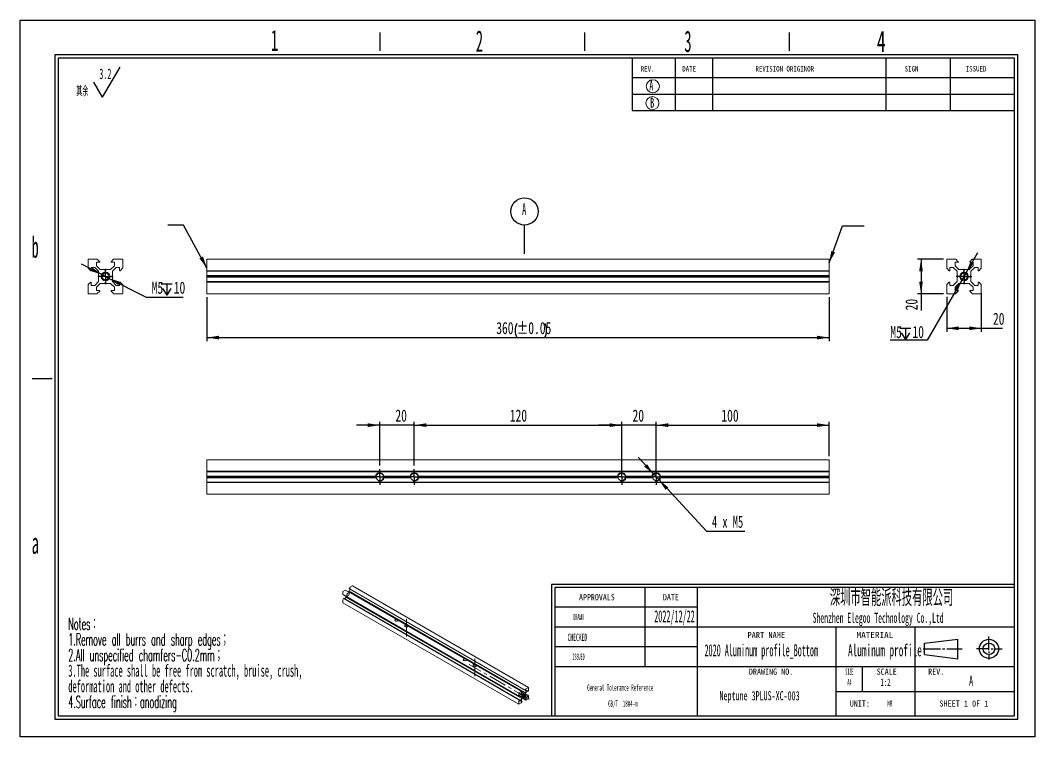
# Model space of a CAD drawing. Header units: millimetres. Extents: x 2 to 295, y 1 to 209.
import ezdxf

# ---------------------------------------------------------------- set-up
doc = ezdxf.new("R2010")
doc.units = ezdxf.units.MM
doc.linetypes.add('CENTERX2', pattern=[20.32, 12.7, -2.54, 2.54, -2.54])
doc.layers.add('SLD-0', color=179, linetype='Continuous')
doc.styles.add('SLDTEXTSTYLE0', font='TXT', dxfattribs={"width": 0.469, "bigfont": 'bigfont'})
doc.styles.add('SLDTEXTSTYLE1', font='TXT', dxfattribs={"width": 0.469})
doc.styles.add('SLDTEXTSTYLE10', font='TXT', dxfattribs={"width": 0.7865})
doc.styles.add('SLDTEXTSTYLE11', font='TXT', dxfattribs={"width": 0.862222})
doc.styles.add('SLDTEXTSTYLE12', font='TXT', dxfattribs={"width": 1.089})
doc.styles.add('SLDTEXTSTYLE13', font='TXT', dxfattribs={"width": 0.56, "bigfont": 'bigfont'})
doc.styles.add('SLDTEXTSTYLE14', font='TXT', dxfattribs={"width": 0.805625})
doc.styles.add('SLDTEXTSTYLE15', font='TXT', dxfattribs={"width": 0.7})
doc.styles.add('SLDTEXTSTYLE17', font='TXT', dxfattribs={"width": 0.633333})
doc.styles.add('SLDTEXTSTYLE2', font='TXT', dxfattribs={"width": 0.56})
doc.styles.add('SLDTEXTSTYLE3', font='TXT', dxfattribs={"width": 0.484, "bigfont": 'bigfont'})
doc.styles.add('SLDTEXTSTYLE4', font='TXT', dxfattribs={"width": 0.484})
doc.styles.add('SLDTEXTSTYLE5', font='TXT', dxfattribs={"width": 0.40535})
doc.styles.add('SLDTEXTSTYLE6', font='TXT', dxfattribs={"width": 0.6})
doc.styles.add('SLDTEXTSTYLE7', font='TXT', dxfattribs={"width": 0.5025})
doc.styles.add('SLDTEXTSTYLE8', font='TXT', dxfattribs={"width": 0.9075})
doc.styles.add('SLDTEXTSTYLE9', font='TXT', dxfattribs={"width": 0.870455})
doc.dimstyles.new('SLDDIMSTYLE0', dxfattribs={"dimtxt": 3.5, "dimasz": 3.5, "dimexe": 0, "dimexo": 0.0625, "dimgap": 0.875, "dimtad": 2, "dimlfac": 2, "dimrnd": 1e-09, "dimzin": 12, "dimdsep": 46, "dimtxsty": 'SLDTEXTSTYLE1', "dimsah": 1, "dimcen": 0.09, "dimadec": 0, "dimazin": 3, "dimtol": 1, "dimtp": 0.05, "dimtm": 0.05, "dimtfac": 1, "dimtofl": 0, "dimtmove": 0, "dimatfit": 3, "dimfxl": 0, "dimfrac": 2, "dimtolj": 1, "dimarcsym": 0})
doc.dimstyles.new('SLDDIMSTYLE2', dxfattribs={"dimtxt": 0.18, "dimasz": 3.5, "dimexe": 0, "dimexo": 0.0625, "dimgap": 0, "dimtad": 0, "dimtih": 1, "dimtoh": 1, "dimdec": 0, "dimrnd": 1e-09, "dimzin": 0, "dimdsep": 46, "dimtxsty": 'Standard', "dimsah": 1, "dimcen": 0.09, "dimadec": 0, "dimazin": 0, "dimtfac": 3.5, "dimtdec": 0, "dimtofl": 0, "dimtmove": 0, "dimatfit": 3, "dimfxl": 0, "dimfrac": 2, "dimtolj": 1, "dimtzin": 0, "dimarcsym": 0})
doc.dimstyles.new('SLDDIMSTYLE3', dxfattribs={"dimtxt": 3.5, "dimasz": 3.5, "dimexe": 0, "dimexo": 0.0625, "dimgap": 0.875, "dimtad": 2, "dimlfac": 2, "dimrnd": 1e-09, "dimzin": 12, "dimdsep": 46, "dimtxsty": 'SLDTEXTSTYLE1', "dimsah": 1, "dimcen": 0.09, "dimadec": 0, "dimazin": 3, "dimtfac": 1, "dimtofl": 0, "dimtmove": 0, "dimatfit": 3, "dimfxl": 0, "dimfrac": 2, "dimtolj": 1, "dimtzin": 12, "dimarcsym": 0})
doc.dimstyles.new('SLDDIMSTYLE4', dxfattribs={"dimtxt": 3.5, "dimasz": 3.5, "dimexe": 0, "dimexo": 0.0625, "dimgap": 0.875, "dimtad": 2, "dimlfac": 2, "dimrnd": 1e-09, "dimzin": 12, "dimdsep": 46, "dimtxsty": 'SLDTEXTSTYLE1', "dimsah": 1, "dimcen": 0.09, "dimadec": 0, "dimazin": 3, "dimtfac": 1, "dimtmove": 0, "dimatfit": 0, "dimfxl": 0, "dimfrac": 2, "dimtolj": 1, "dimtzin": 12, "dimarcsym": 0})
doc.dimstyles.new('SLDDIMSTYLE5', dxfattribs={"dimtxt": 3.5, "dimasz": 3.5, "dimexe": 0, "dimexo": 0.0625, "dimgap": 0.875, "dimtad": 0, "dimtih": 1, "dimtoh": 1, "dimlfac": 2, "dimrnd": 1e-09, "dimzin": 12, "dimdsep": 46, "dimtxsty": 'SLDTEXTSTYLE1', "dimsah": 1, "dimcen": 0, "dimadec": 0, "dimazin": 3, "dimtfac": 1, "dimtmove": 0, "dimatfit": 3, "dimfxl": 0, "dimfrac": 2, "dimtolj": 1, "dimtzin": 12, "dimarcsym": 0})
doc.dimstyles.new('SLDDIMSTYLE6', dxfattribs={"dimtxt": 3.5, "dimasz": 3.5, "dimexe": 0, "dimexo": 0.0625, "dimgap": 0.875, "dimtad": 0, "dimtih": 1, "dimtoh": 1, "dimlfac": 2, "dimrnd": 1e-09, "dimzin": 12, "dimdsep": 46, "dimtxsty": 'SLDTEXTSTYLE1', "dimsah": 1, "dimcen": 0, "dimadec": 0, "dimazin": 3, "dimtfac": 1, "dimtmove": 0, "dimatfit": 3, "dimfxl": 0, "dimfrac": 2, "dimtolj": 1, "dimtzin": 12, "dimarcsym": 0})

# ---------------------------------------------------------------- blocks, each defined once
blk = doc.blocks.new('SW_NOTE_0')
at = {"layer": 'SLD-0', "color": 0}
for q in [(12.74, 9.16), (5.08, 4.83)]:
    blk.add_line((7.63, 0.49), q, dxfattribs=at)
at = {"layer": 'SLD-0', "color": 0, "attachment_point": 1}
for s, insert, char_height, style in [('3.2', (6.66, 8.73), 3.032, 'SLDTEXTSTYLE1'), ('\\M+191B4\\M+1975D', (0, 3.41), 2.6458, 'SLDTEXTSTYLE0')]:
    blk.add_mtext(s, dxfattribs=dict(at, insert=insert, char_height=char_height, style=style))
blk = doc.blocks.new('SW_NOTE_1')
at = {"layer": 'SLD-0', "color": 0, "char_height": 3.5, "attachment_point": 1}
for s, insert, style in [('Notes\\M+18146', (0, 4.51), 'SLDTEXTSTYLE3'), ('1.Remove all burrs and sharp edges\\M+18147', (0, -0.01), 'SLDTEXTSTYLE3'), ('2.All unspecified chamfers-C0.2mm\\M+18147', (0, -4.53), 'SLDTEXTSTYLE3'), ('3.The surface shall be free from scratch, bruise, crush,', (0, -9.05), 'SLDTEXTSTYLE4'), ('deformation and other defects.', (0, -13.57), 'SLDTEXTSTYLE4'), ('4.Surface finish\\M+18146anodizing', (0, -18.09), 'SLDTEXTSTYLE3')]:
    blk.add_mtext(s, dxfattribs=dict(at, insert=insert, style=style))
blk = doc.blocks.new('SW_NOTE_2')
at = {"layer": 'SLD-0', "color": 0, "char_height": 1.7927, "attachment_point": 2, "style": 'SLDTEXTSTYLE4'}
for s, insert in [('General Tolerance Reference', (12.75, 2.31)), ('GB/T  1804-m', (13.51, -2.32))]:
    blk.add_mtext(s, dxfattribs=dict(at, insert=insert))
blk = doc.blocks.new('_D')
at = {"layer": 'SLD-0'}
for p, q in [((55.6, 128.52), (55.6, 115.83)), ((235.6, 128.52), (235.6, 115.83)), ((55.6, 116.83), (235.6, 116.83))]:
    blk.add_line(p, q, dxfattribs=at)
for centre, start, end in [((149.31, 118.87), 153.4349, 206.5651), ((149.33, 118.87), 333.4349, 26.5651)]:
    blk.add_arc(centre, 4.55, start, end, dxfattribs=at)
for points in [[(55.6, 116.83), (59.1, 116.29), (59.1, 117.37)], [(235.6, 116.83), (232.1, 117.37), (232.1, 116.29)]]:
    blk.add_solid(points, dxfattribs=at)
at = {"layer": 'SLD-0', "char_height": 3.5, "attachment_point": 1, "style": 'SLDTEXTSTYLE15'}
for s, insert in [('360', (139.31, 121.34)), ('±0.05', (145.24, 121.34))]:
    blk.add_mtext(s, dxfattribs=dict(at, insert=insert))
blk = doc.blocks.new('SW_DATUMTAG_0')
at = {"layer": 'SLD-0', "color": 0}
blk.add_line((0.68, -10.26), (0.68, -1.9), dxfattribs=at)
blk.add_circle((0.68, 2.04), 3.94, dxfattribs=at)
at = {"layer": 'SLD-0', "color": 0, "insert": (0, 4.51), "char_height": 3.5, "attachment_point": 1, "style": 'SLDTEXTSTYLE1'}
blk.add_mtext('A', dxfattribs=at)
blk = doc.blocks.new('SW_RADIAL_DIMENSION_0')
at = {"layer": 'SLD-0', "color": 0}
for p, q in [((-16.82, 16.5), (-21.39, 21.44)), ((-16.82, 16.5), (-15.4, 14.95)), ((-15.4, 14.95), (-1.59, 0)), ((-1.59, 0), (9.53, 0))]:
    blk.add_line(p, q, dxfattribs=at)
blk.add_arc((-16.11, 15.73), 1.05, 269.1234, 330.1713, dxfattribs=at)
for points in [[(-16.82, 16.5), (-18.8, 19.43), (-19.59, 18.7)], [(-15.4, 14.95), (-13.42, 12.02), (-12.63, 12.75)]]:
    blk.add_solid(points, dxfattribs=at)
at = {"layer": 'SLD-0', "color": 0, "insert": (0, 4.51), "char_height": 3.5, "attachment_point": 1, "style": 'SLDTEXTSTYLE17'}
blk.add_mtext('4 x M5', dxfattribs=at)
blk = doc.blocks.new('_D_1')
at = {"layer": 'SLD-0'}
for p, q in [((185.6, 77.48), (185.6, 92.48)), ((185.6, 91.48), (235.6, 91.48)), ((235.6, 82.48), (235.6, 92.48))]:
    blk.add_line(p, q, dxfattribs=at)
for points in [[(185.6, 91.48), (189.1, 90.94), (189.1, 92.02)], [(235.6, 91.48), (232.1, 92.02), (232.1, 90.94)]]:
    blk.add_solid(points, dxfattribs=at)
at = {"layer": 'SLD-0', "insert": (204.44, 95.99), "char_height": 3.5, "attachment_point": 1, "style": 'SLDTEXTSTYLE15'}
blk.add_mtext('100', dxfattribs=at)
blk = doc.blocks.new('_D_2')
at = {"layer": 'SLD-0'}
for p, q in [((175.6, 91.48), (168.87, 91.48)), ((175.6, 77.48), (175.6, 92.48)), ((185.6, 91.48), (175.6, 91.48)), ((185.6, 77.48), (185.6, 92.48)), ((185.6, 91.48), (192.34, 91.48))]:
    blk.add_line(p, q, dxfattribs=at)
for points in [[(175.6, 91.48), (172.1, 92.02), (172.1, 90.94)], [(185.6, 91.48), (189.1, 90.94), (189.1, 92.02)]]:
    blk.add_solid(points, dxfattribs=at)
at = {"layer": 'SLD-0', "insert": (178.74, 95.99), "char_height": 3.5, "attachment_point": 1, "style": 'SLDTEXTSTYLE15'}
blk.add_mtext('20', dxfattribs=at)
blk = doc.blocks.new('_D_3')
at = {"layer": 'SLD-0'}
for p, q in [((115.6, 79.78), (115.6, 92.48)), ((115.6, 91.48), (175.6, 91.48)), ((175.6, 79.78), (175.6, 92.48))]:
    blk.add_line(p, q, dxfattribs=at)
for points in [[(115.6, 91.48), (119.1, 90.94), (119.1, 92.02)], [(175.6, 91.48), (172.1, 92.02), (172.1, 90.94)]]:
    blk.add_solid(points, dxfattribs=at)
at = {"layer": 'SLD-0', "insert": (143.23, 95.99), "char_height": 3.5, "attachment_point": 1, "style": 'SLDTEXTSTYLE15'}
blk.add_mtext('120', dxfattribs=at)
blk = doc.blocks.new('_D_4')
at = {"layer": 'SLD-0'}
for p, q in [((105.6, 91.48), (98.87, 91.48)), ((105.6, 79.78), (105.6, 92.48)), ((115.6, 91.48), (105.6, 91.48)), ((115.6, 79.78), (115.6, 92.48)), ((115.6, 91.48), (122.34, 91.48))]:
    blk.add_line(p, q, dxfattribs=at)
for points in [[(105.6, 91.48), (102.1, 92.02), (102.1, 90.94)], [(115.6, 91.48), (119.1, 90.94), (119.1, 92.02)]]:
    blk.add_solid(points, dxfattribs=at)
at = {"layer": 'SLD-0', "insert": (110.12, 95.99), "char_height": 3.5, "attachment_point": 1, "style": 'SLDTEXTSTYLE15'}
blk.add_mtext('20', dxfattribs=at)
blk = doc.blocks.new('SW_CENTERMARKSYMBOL_0')
at = {"layer": 'SLD-0', "color": 0}
for p, q in [((-1.25, 0), (-2.3, 0)), ((0, 0), (-1.25, 0)), ((0, 1.25), (0, 2.3)), ((0, 0), (0, 1.25)), ((0, 0), (0, -1.25)), ((0, 0), (1.25, 0)), ((1.25, 0), (2.3, 0)), ((0, -1.25), (0, -2.3))]:
    blk.add_line(p, q, dxfattribs=at)
blk = doc.blocks.new('SW_CENTERMARKSYMBOL_1')
at = {"layer": 'SLD-0', "color": 0}
for p, q in [((-1.25, 0), (-2.3, 0)), ((0, 0), (-1.25, 0)), ((0, 1.25), (0, 2.3)), ((0, 0), (0, 1.25)), ((0, 0), (0, -1.25)), ((0, 0), (1.25, 0)), ((1.25, 0), (2.3, 0)), ((0, -1.25), (0, -2.3))]:
    blk.add_line(p, q, dxfattribs=at)
blk = doc.blocks.new('SW_CENTERMARKSYMBOL_2')
at = {"layer": 'SLD-0', "color": 0}
for p, q in [((-1.25, 0), (-2.3, 0)), ((0, 0), (-1.25, 0)), ((0, 1.25), (0, 2.3)), ((0, 0), (0, 1.25)), ((0, 0), (0, -1.25)), ((0, 0), (1.25, 0)), ((1.25, 0), (2.3, 0)), ((0, -1.25), (0, -2.3))]:
    blk.add_line(p, q, dxfattribs=at)
blk = doc.blocks.new('SW_CENTERMARKSYMBOL_3')
at = {"layer": 'SLD-0', "color": 0}
for p, q in [((-1.25, 0), (-2.3, 0)), ((0, 0), (-1.25, 0)), ((0, 1.25), (0, 2.3)), ((0, 0), (0, 1.25)), ((0, 0), (0, -1.25)), ((0, 0), (1.25, 0)), ((1.25, 0), (2.3, 0)), ((0, -1.25), (0, -2.3))]:
    blk.add_line(p, q, dxfattribs=at)
blk = doc.blocks.new('_D_5')
at = {"layer": 'SLD-0'}
for p, q in [((268.75, 139.52), (261.21, 139.52)), ((262.21, 139.52), (262.21, 129.52)), ((268.75, 129.52), (261.21, 129.52)), ((262.21, 129.52), (262.21, 124.71))]:
    blk.add_line(p, q, dxfattribs=at)
for points in [[(262.21, 139.52), (261.67, 136.02), (262.75, 136.02)], [(262.21, 129.52), (262.75, 133.02), (261.67, 133.02)]]:
    blk.add_solid(points, dxfattribs=at)
at = {"layer": 'SLD-0', "insert": (257.7, 124.71), "char_height": 3.5, "attachment_point": 1, "rotation": 90, "style": 'SLDTEXTSTYLE15'}
blk.add_mtext('20', dxfattribs=at)
blk = doc.blocks.new('_D_6')
at = {"layer": 'SLD-0'}
for p, q in [((279.65, 129.66), (279.65, 118.52)), ((269.65, 128.62), (269.65, 118.52)), ((269.65, 119.52), (279.65, 119.52)), ((279.65, 119.52), (285.75, 119.52))]:
    blk.add_line(p, q, dxfattribs=at)
for points in [[(269.65, 119.52), (273.15, 118.98), (273.15, 120.06)], [(279.65, 119.52), (276.15, 120.06), (276.15, 118.98)]]:
    blk.add_solid(points, dxfattribs=at)
at = {"layer": 'SLD-0', "insert": (283.03, 124.03), "char_height": 3.5, "attachment_point": 1, "style": 'SLDTEXTSTYLE15'}
blk.add_mtext('20', dxfattribs=at)
blk = doc.blocks.new('SW_SYMBOL_HOLE_DEPTH')
at = {"layer": 'SLD-0', "color": 0}
for p, q in [((0, 875), (800, 875)), ((400, 875), (400, 75)), ((100, 555), (400, 75)), ((700, 555), (400, 75))]:
    blk.add_line(p, q, dxfattribs=at)
blk = doc.blocks.new('_D_7')
at = {"layer": 'SLD-0'}
for p, q in [((275.28, 135.61), (278.64, 141.43)), ((275.28, 135.61), (274.03, 133.44)), ((274.03, 133.44), (264.03, 116.12)), ((264.03, 116.12), (253.33, 116.12))]:
    blk.add_line(p, q, dxfattribs=at)
for points in [[(275.28, 135.61), (277.49, 138.37), (276.56, 138.91)], [(274.03, 133.44), (271.81, 130.68), (272.74, 130.14)]]:
    blk.add_solid(points, dxfattribs=at)
at = {"layer": 'SLD-0', "xscale": 0.004072727272727273, "yscale": 0.004072727272727273, "zscale": 0.004072727272727273}
blk.add_blockref('SW_SYMBOL_HOLE_DEPTH', (256.05, 115.98), dxfattribs=at)
at = {"layer": 'SLD-0', "char_height": 3.5, "attachment_point": 1, "style": 'SLDTEXTSTYLE15'}
for s, insert in [('M5', (253.33, 120.2)), ('10', (259.72, 120.2))]:
    blk.add_mtext(s, dxfattribs=dict(at, insert=insert))
blk = doc.blocks.new('SW_CENTERMARKSYMBOL_4')
at = {"layer": 'SLD-0', "color": 0}
for p, q in [((-1.25, 0), (-2.25, 0)), ((0, 0), (-1.25, 0)), ((0, 1.25), (0, 2.25)), ((0, 0), (0, 1.25)), ((0, 0), (0, -1.25)), ((0, 0), (1.25, 0)), ((1.25, 0), (2.25, 0)), ((0, -1.25), (0, -2.25))]:
    blk.add_line(p, q, dxfattribs=at)
blk = doc.blocks.new('_D_8')
at = {"layer": 'SLD-0'}
for p, q in [((25.35, 134.98), (19.35, 138.04)), ((25.35, 134.98), (27.13, 134.07)), ((27.13, 134.07), (38.01, 128.51)), ((38.01, 128.51), (48.71, 128.51))]:
    blk.add_line(p, q, dxfattribs=at)
for points in [[(25.35, 134.98), (22.47, 137.05), (21.98, 136.09)], [(27.13, 134.07), (30, 132), (30.49, 132.96)]]:
    blk.add_solid(points, dxfattribs=at)
at = {"layer": 'SLD-0', "xscale": 0.004072727272727273, "yscale": 0.004072727272727273, "zscale": 0.004072727272727273}
blk.add_blockref('SW_SYMBOL_HOLE_DEPTH', (42.32, 128.8), dxfattribs=at)
at = {"layer": 'SLD-0', "char_height": 3.5, "attachment_point": 1, "style": 'SLDTEXTSTYLE15'}
for s, insert in [('M5', (39.6, 133.02)), ('10', (45.99, 133.02))]:
    blk.add_mtext(s, dxfattribs=dict(at, insert=insert))
blk = doc.blocks.new('SW_CENTERMARKSYMBOL_5')
at = {"layer": 'SLD-0', "color": 0}
for p, q in [((-1.25, 0), (-2.25, 0)), ((0, 0), (-1.25, 0)), ((0, 1.25), (0, 2.25)), ((0, 0), (0, 1.25)), ((0, 0), (0, -1.25)), ((0, 0), (1.25, 0)), ((1.25, 0), (2.25, 0)), ((0, -1.25), (0, -2.25))]:
    blk.add_line(p, q, dxfattribs=at)

msp = doc.modelspace()

# ---------------------------------------------------------------- linework, layer by layer
at = {"color": 7, "linetype": 'Continuous', "lineweight": 15}
for p, q in [((21.2356, 139.4228), (21.2356, 136.9642)), ((23.7942, 139.5228), (21.3356, 139.5228)), ((23.6306, 138.6228), (24.4942, 138.6228)), ((23.6306, 137.6228), (23.6306, 138.6228)), ((24.5649, 138.7935), (23.8649, 139.4935)), ((28.6063, 139.4935), (27.9063, 138.7935)), ((27.9771, 138.6228), (28.8407, 138.6228)), ((31.1356, 139.5228), (28.6771, 139.5228)), ((28.8407, 138.6228), (28.8407, 137.6228)), ((31.2356, 136.9642), (31.2356, 139.4228)), ((55.6044, 139.5228), (235.6044, 139.5228)), ((55.6044, 139.4228), (55.6044, 139.5228)), ((55.6044, 139.4228), (55.6044, 136.9642)), ((235.6044, 139.5228), (235.6044, 139.4228)), ((235.6044, 139.4228), (235.6044, 136.9642)), ((269.6517, 136.9642), (269.6517, 139.4228)), ((269.7517, 139.5228), (272.2103, 139.5228)), ((272.9103, 138.6228), (272.0467, 138.6228)), ((272.0467, 138.6228), (272.0467, 137.6228)), ((272.281, 139.4935), (272.981, 138.7935)), ((276.3224, 138.7935), (277.0224, 139.4935)), ((277.2567, 138.6228), (276.3931, 138.6228)), ((277.0931, 139.5228), (279.5517, 139.5228)), ((277.2567, 137.6228), (277.2567, 138.6228)), ((279.6517, 139.4228), (279.6517, 136.9642)), ((21.2649, 136.8935), (21.9649, 136.1935)), ((22.1356, 137.1279), (23.1356, 137.1279)), ((22.1356, 136.2642), (22.1356, 137.1279)), ((23.1356, 137.1279), (24.2356, 136.0279)), ((24.7306, 136.5228), (23.6306, 137.6228)), ((24.2356, 136.0279), (24.2356, 134.7728)), ((25.9856, 136.5228), (24.7306, 136.5228)), ((26.2356, 136.2728), (25.9856, 136.5228)), ((26.4856, 136.5228), (26.2356, 136.2728)), ((27.7407, 136.5228), (26.4856, 136.5228)), ((28.8407, 137.6228), (27.7407, 136.5228)), ((28.2356, 136.0279), (29.3356, 137.1279)), ((28.2356, 134.7728), (28.2356, 136.0279)), ((29.3356, 137.1279), (30.3356, 137.1279)), ((30.3356, 137.1279), (30.3356, 136.2642)), ((30.5063, 136.1935), (31.2063, 136.8935)), ((55.6044, 136.8935), (55.6044, 136.9642)), ((55.6044, 136.8935), (55.6044, 136.1935)), ((55.6044, 136.1642), (55.6044, 136.1935)), ((55.6044, 136.1642), (235.6044, 136.1642)), ((55.6044, 136.1642), (55.6044, 136.0279)), ((235.6044, 136.0279), (55.6044, 136.0279)), ((55.6044, 136.0279), (55.6044, 134.7728)), ((235.6044, 136.9642), (235.6044, 136.8935)), ((235.6044, 136.8935), (235.6044, 136.1935)), ((235.6044, 136.1935), (235.6044, 136.1642)), ((235.6044, 136.1642), (235.6044, 136.0279)), ((235.6044, 136.0279), (235.6044, 134.7728)), ((270.381, 136.1935), (269.681, 136.8935)), ((271.5517, 137.1279), (270.5517, 137.1279)), ((270.5517, 137.1279), (270.5517, 136.2642)), ((272.6517, 136.0279), (271.5517, 137.1279)), ((272.0467, 137.6228), (273.1467, 136.5228)), ((272.6517, 134.7728), (272.6517, 136.0279)), ((273.1467, 136.5228), (274.4017, 136.5228)), ((274.4017, 136.5228), (274.6517, 136.2728)), ((274.6517, 136.2728), (274.9017, 136.5228)), ((274.9017, 136.5228), (276.1567, 136.5228)), ((276.1567, 136.5228), (277.2567, 137.6228)), ((277.7517, 137.1279), (276.6517, 136.0279)), ((276.6517, 136.0279), (276.6517, 134.7728)), ((278.7517, 137.1279), (277.7517, 137.1279)), ((278.7517, 136.2642), (278.7517, 137.1279)), ((279.6224, 136.8935), (278.9224, 136.1935)), ((21.9649, 132.8521), (21.2649, 132.1521)), ((22.1356, 131.9178), (22.1356, 132.7814)), ((24.2356, 133.0178), (23.1356, 131.9178)), ((23.6306, 131.4228), (24.7306, 132.5228)), ((24.2356, 134.7728), (24.4856, 134.5228)), ((24.4856, 134.5228), (24.2356, 134.2728)), ((24.2356, 134.2728), (24.2356, 133.0178)), ((24.7306, 132.5228), (25.9856, 132.5228)), ((25.9856, 132.5228), (26.2356, 132.7728)), ((26.2356, 132.7728), (26.4856, 132.5228)), ((26.4856, 132.5228), (27.7407, 132.5228)), ((27.7407, 132.5228), (28.8407, 131.4228)), ((27.9856, 134.5228), (28.2356, 134.7728)), ((28.2356, 134.2728), (27.9856, 134.5228)), ((28.2356, 133.0178), (28.2356, 134.2728)), ((29.3356, 131.9178), (28.2356, 133.0178)), ((30.3356, 132.7814), (30.3356, 131.9178)), ((31.2063, 132.1521), (30.5063, 132.8521)), ((235.6044, 134.7728), (55.6044, 134.7728)), ((55.6044, 134.7728), (55.6044, 134.5228)), ((235.6044, 134.5228), (55.6044, 134.5228)), ((55.6044, 134.5228), (55.6044, 134.2728)), ((235.6044, 134.2728), (55.6044, 134.2728)), ((55.6044, 134.2728), (55.6044, 133.0178)), ((235.6044, 133.0178), (55.6044, 133.0178)), ((55.6044, 133.0178), (55.6044, 132.8814)), ((235.6044, 132.8814), (55.6044, 132.8814)), ((55.6044, 132.8521), (55.6044, 132.8814)), ((55.6044, 132.8521), (55.6044, 132.1521)), ((55.6044, 132.0814), (55.6044, 132.1521)), ((235.6044, 134.7728), (235.6044, 134.5228)), ((235.6044, 134.5228), (235.6044, 134.2728)), ((235.6044, 134.2728), (235.6044, 133.0178)), ((235.6044, 133.0178), (235.6044, 132.8814)), ((235.6044, 132.8814), (235.6044, 132.8521)), ((235.6044, 132.8521), (235.6044, 132.1521)), ((235.6044, 132.1521), (235.6044, 132.0814)), ((269.681, 132.1521), (270.381, 132.8521)), ((270.5517, 132.7814), (270.5517, 131.9178)), ((271.5517, 131.9178), (272.6517, 133.0178)), ((273.1467, 132.5228), (272.0467, 131.4228)), ((272.9017, 134.5228), (272.6517, 134.7728)), ((272.6517, 134.2728), (272.9017, 134.5228)), ((272.6517, 133.0178), (272.6517, 134.2728)), ((274.4017, 132.5228), (273.1467, 132.5228)), ((274.6517, 132.7728), (274.4017, 132.5228)), ((274.9017, 132.5228), (274.6517, 132.7728)), ((276.1567, 132.5228), (274.9017, 132.5228)), ((277.2567, 131.4228), (276.1567, 132.5228)), ((276.6517, 134.7728), (276.4017, 134.5228)), ((276.4017, 134.5228), (276.6517, 134.2728)), ((276.6517, 134.2728), (276.6517, 133.0178)), ((276.6517, 133.0178), (277.7517, 131.9178)), ((278.7517, 131.9178), (278.7517, 132.7814)), ((278.9224, 132.8521), (279.6224, 132.1521)), ((21.2356, 132.0814), (21.2356, 129.6228)), ((21.3356, 129.5228), (23.7942, 129.5228)), ((23.1356, 131.9178), (22.1356, 131.9178)), ((23.6306, 130.4228), (23.6306, 131.4228)), ((24.4942, 130.4228), (23.6306, 130.4228)), ((23.8649, 129.5521), (24.5649, 130.2521)), ((27.9063, 130.2521), (28.6063, 129.5521)), ((28.8407, 130.4228), (27.9771, 130.4228)), ((28.6771, 129.5228), (31.1356, 129.5228)), ((28.8407, 131.4228), (28.8407, 130.4228)), ((30.3356, 131.9178), (29.3356, 131.9178)), ((31.2356, 129.6228), (31.2356, 132.0814)), ((55.6044, 132.0814), (55.6044, 129.6228)), ((55.6044, 129.5228), (55.6044, 129.6228)), ((235.6044, 129.5228), (55.6044, 129.5228)), ((235.6044, 132.0814), (235.6044, 129.6228)), ((235.6044, 129.6228), (235.6044, 129.5228)), ((269.6517, 129.6228), (269.6517, 132.0814)), ((272.2103, 129.5228), (269.7517, 129.5228)), ((270.5517, 131.9178), (271.5517, 131.9178)), ((272.0467, 131.4228), (272.0467, 130.4228)), ((272.0467, 130.4228), (272.9103, 130.4228)), ((272.981, 130.2521), (272.281, 129.5521)), ((277.0224, 129.5521), (276.3224, 130.2521)), ((276.3931, 130.4228), (277.2567, 130.4228)), ((279.5517, 129.5228), (277.0931, 129.5228)), ((277.2567, 130.4228), (277.2567, 131.4228)), ((277.7517, 131.9178), (278.7517, 131.9178)), ((279.6517, 132.0814), (279.6517, 129.6228)), ((55.6044, 81.4785), (235.6044, 81.4785)), ((55.6044, 81.3785), (55.6044, 81.4785)), ((55.6044, 81.3785), (55.6044, 78.9199)), ((235.6044, 81.4785), (235.6044, 81.3785)), ((235.6044, 81.3785), (235.6044, 78.9199)), ((55.6044, 78.8492), (55.6044, 78.9199)), ((55.6044, 78.8492), (55.6044, 78.1492)), ((55.6044, 78.1199), (55.6044, 78.1492)), ((55.6044, 78.1199), (235.6044, 78.1199)), ((55.6044, 78.1199), (55.6044, 77.9835)), ((235.6044, 77.9835), (55.6044, 77.9835)), ((55.6044, 77.9835), (55.6044, 76.7285)), ((104.5846, 76.7285), (55.6044, 76.7285)), ((55.6044, 76.7285), (55.6044, 76.4785)), ((104.5544, 76.4785), (55.6044, 76.4785)), ((55.6044, 76.4785), (55.6044, 76.2285)), ((114.5846, 76.7285), (106.6242, 76.7285)), ((114.5544, 76.4785), (106.6544, 76.4785)), ((174.5846, 76.7285), (116.6242, 76.7285)), ((174.5544, 76.4785), (116.6544, 76.4785)), ((184.5846, 76.7285), (176.6242, 76.7285)), ((184.5544, 76.4785), (176.6544, 76.4785)), ((235.6044, 76.7285), (186.6242, 76.7285)), ((235.6044, 76.4785), (186.6544, 76.4785)), ((235.6044, 78.9199), (235.6044, 78.8492)), ((235.6044, 78.8492), (235.6044, 78.1492)), ((235.6044, 78.1492), (235.6044, 78.1199)), ((235.6044, 78.1199), (235.6044, 77.9835)), ((235.6044, 77.9835), (235.6044, 76.7285)), ((235.6044, 76.7285), (235.6044, 76.4785)), ((235.6044, 76.4785), (235.6044, 76.2285)), ((104.5846, 76.2285), (55.6044, 76.2285)), ((55.6044, 76.2285), (55.6044, 74.9734)), ((235.6044, 74.9734), (55.6044, 74.9734)), ((55.6044, 74.9734), (55.6044, 74.837)), ((235.6044, 74.837), (55.6044, 74.837)), ((55.6044, 74.8077), (55.6044, 74.837)), ((55.6044, 74.8077), (55.6044, 74.1077)), ((55.6044, 74.037), (55.6044, 74.1077)), ((55.6044, 74.037), (55.6044, 71.5785)), ((114.5846, 76.2285), (106.6242, 76.2285)), ((174.5846, 76.2285), (116.6242, 76.2285)), ((184.5846, 76.2285), (176.6242, 76.2285)), ((235.6044, 76.2285), (186.6242, 76.2285)), ((235.6044, 76.2285), (235.6044, 74.9734)), ((235.6044, 74.9734), (235.6044, 74.837)), ((235.6044, 74.837), (235.6044, 74.8077)), ((235.6044, 74.8077), (235.6044, 74.1077)), ((235.6044, 74.1077), (235.6044, 74.037)), ((235.6044, 74.037), (235.6044, 71.5785)), ((55.6044, 71.4785), (55.6044, 71.5785)), ((235.6044, 71.4785), (55.6044, 71.4785)), ((235.6044, 71.5785), (235.6044, 71.4785)), ((96.9967, 44.5312), (96.7987, 44.1883)), ((96.7987, 44.1421), (147.7104, 14.7514)), ((97.7121, 44.9538), (97.0167, 44.5523)), ((148.6438, 15.5651), (97.7321, 44.9557)), ((94.912, 43.3046), (94.912, 42.5016)), ((94.9203, 42.4833), (95.1183, 42.369)), ((95.1183, 41.2776), (94.9203, 40.9347)), ((95.6357, 43.755), (94.9403, 43.3536)), ((95.1183, 42.369), (146.0299, 12.9783)), ((146.0699, 11.91), (95.1582, 41.3007)), ((95.4494, 41.1636), (95.4226, 41.1481)), ((95.7605, 41.7025), (95.4494, 41.1636)), ((146.3611, 11.7729), (95.4494, 41.1636)), ((95.6557, 43.757), (146.5673, 14.3663)), ((95.7605, 41.9982), (95.7605, 41.7025)), ((146.6722, 12.3118), (95.7605, 41.7025)), ((96.7519, 43.4196), (96.496, 43.2719)), ((97.063, 43.9585), (96.7519, 43.4196)), ((147.6636, 14.0289), (96.7519, 43.4196)), ((97.063, 43.9895), (97.063, 43.9585)), ((147.9747, 14.5678), (97.063, 43.9585)), ((94.912, 40.9068), (94.912, 40.1038)), ((94.9203, 40.0855), (145.832, 10.6948)), ((147.9084, 15.1405), (147.7104, 14.7976)), ((147.7304, 14.7534), (147.9747, 14.8944)), ((148.6238, 15.5631), (147.9284, 15.1616)), ((147.9747, 14.8944), (147.9747, 14.5678)), ((148.4458, 14.3729), (148.6438, 14.7159)), ((148.6521, 14.7437), (148.6521, 15.5467)), ((145.8237, 13.9139), (145.8237, 13.1109)), ((145.8319, 13.0926), (146.0299, 12.9783)), ((146.0299, 11.8869), (145.8319, 11.544)), ((146.5473, 14.3644), (145.8519, 13.9629)), ((146.0782, 13.3113), (146.3611, 13.4746)), ((146.0782, 13.0292), (146.0782, 13.3113)), ((146.6722, 12.885), (146.0782, 13.2279)), ((146.7429, 12.8442), (146.0782, 13.2279)), ((146.6722, 12.7217), (146.0782, 13.0646)), ((146.0782, 11.6096), (146.0782, 11.8917)), ((146.3611, 11.7729), (146.0782, 11.6096)), ((146.6722, 13.2949), (146.361, 13.4746)), ((146.3611, 13.4746), (146.6722, 13.2949)), ((146.6722, 12.3118), (146.3611, 11.7729)), ((146.5011, 14.0437), (146.7453, 14.1847)), ((146.5011, 13.7171), (146.5011, 14.0437)), ((146.8122, 13.5374), (146.5011, 13.7171)), ((146.5011, 11.692), (146.8122, 12.2309)), ((146.7653, 14.252), (146.5673, 14.3663)), ((147.1672, 13.7423), (146.5731, 14.0853)), ((146.6722, 13.2949), (146.6722, 12.885)), ((146.6722, 12.885), (146.7429, 12.8442)), ((146.7429, 12.8442), (146.6722, 12.7217)), ((146.6722, 12.7217), (146.6722, 12.3118)), ((147.3086, 13.824), (146.7145, 14.1669)), ((147.1672, 13.7423), (146.8122, 13.5374)), ((146.8122, 12.2309), (147.1672, 12.4359)), ((147.068, 12.3786), (147.9084, 11.8935)), ((147.2379, 13.7015), (147.1672, 13.7423)), ((147.1672, 12.4359), (147.2379, 12.5583)), ((147.3086, 13.824), (147.2379, 13.7015)), ((147.2379, 12.5583), (147.3086, 12.5175)), ((147.3086, 12.5175), (147.2379, 12.5583)), ((147.6636, 14.0289), (147.3086, 13.824)), ((147.3086, 12.5175), (147.6636, 12.7224)), ((147.9747, 12.2161), (147.3806, 12.5591)), ((147.9747, 12.5428), (147.6635, 12.7224)), ((147.9747, 14.5678), (147.6636, 14.0289)), ((147.6636, 12.7224), (147.9747, 12.5428)), ((147.7104, 12.0078), (147.9084, 11.8935)), ((147.9747, 12.2161), (147.7304, 12.0751)), ((147.7329, 13.4157), (147.8036, 13.5381)), ((147.8036, 13.3748), (147.7329, 13.4157)), ((147.8036, 13.948), (148.1147, 14.4869)), ((147.8036, 13.5381), (147.8036, 13.948)), ((147.8036, 13.6523), (148.4458, 13.2816)), ((147.8036, 12.9649), (147.8036, 13.3748)), ((148.3975, 12.9485), (147.8036, 13.2914)), ((148.1147, 12.7852), (147.8036, 12.9649)), ((147.9284, 11.8955), (148.6238, 12.2969)), ((147.9747, 12.5428), (147.9747, 12.2161)), ((148.1147, 14.4869), (148.3975, 14.6502)), ((148.3975, 12.9485), (148.1147, 12.7852)), ((148.1415, 14.5024), (148.4058, 14.3498)), ((148.3975, 14.6502), (148.3975, 14.3681)), ((148.3975, 13.2306), (148.3975, 12.9485)), ((148.6438, 13.1672), (148.4458, 13.2816)), ((148.6521, 12.3459), (148.6521, 13.1489)), ((145.8237, 11.5161), (145.8237, 10.7131)), ((145.8519, 10.6968), (146.5473, 11.0982)), ((146.5011, 11.3654), (146.5011, 11.692)), ((146.7653, 11.5084), (146.5011, 11.661)), ((146.7453, 11.5064), (146.5011, 11.3654)), ((146.5673, 11.1193), (146.7653, 11.4622))]:
    msp.add_line(p, q, dxfattribs=at)
at = {"color": 7, "linetype": 'Continuous', "lineweight": 15, "flags": 128}
for points in [[(96.7987, 44.1421), (96.7969, 44.1434), (96.7926, 44.1492), (96.7906, 44.1573), (96.791, 44.1671), (96.7938, 44.1777), (96.7987, 44.1883)], [(95.1183, 41.2776), (95.1249, 41.2872), (95.1327, 41.2949), (95.141, 41.3002), (95.1491, 41.3025), (95.1562, 41.3017), (95.1582, 41.3007)], [(110.3945, 35.2484), (110.5187, 35.2505), (110.6521, 35.2278), (110.7653, 35.1812), (110.846, 35.1158), (110.8853, 35.0388), (110.8818, 34.9672)], [(113.223, 33.6156), (113.3471, 33.6177), (113.4805, 33.595), (113.5937, 33.5484), (113.6744, 33.483), (113.7137, 33.406), (113.7102, 33.3343)], [(130.1935, 23.8187), (130.3177, 23.8208), (130.4511, 23.7981), (130.5643, 23.7515), (130.645, 23.6861), (130.6843, 23.6091), (130.6808, 23.5374)], [(133.022, 22.1859), (133.1461, 22.1879), (133.2795, 22.1653), (133.3927, 22.1187), (133.4734, 22.0533), (133.5127, 21.9763), (133.5092, 21.9046)], [(147.7104, 14.7976), (147.7055, 14.787), (147.7027, 14.7764), (147.7023, 14.7666), (147.7043, 14.7585), (147.7086, 14.7527), (147.7147, 14.7498), (147.7222, 14.75), (147.7304, 14.7534)], [(146.0299, 12.9783), (146.0366, 12.9764), (146.0444, 12.9777), (146.0527, 12.982), (146.0608, 12.989), (146.0679, 12.998), (146.0735, 13.0083), (146.077, 13.0191), (146.0782, 13.0292)], [(146.0782, 11.8917), (146.077, 11.9005), (146.0735, 11.9071), (146.0679, 11.911), (146.0608, 11.9118), (146.0527, 11.9095), (146.0444, 11.9042), (146.0366, 11.8965), (146.0299, 11.8869)], [(146.7453, 14.1847), (146.7535, 14.1908), (146.761, 14.1993), (146.7672, 14.2093), (146.7715, 14.2199), (146.7735, 14.2304), (146.7731, 14.2397), (146.7703, 14.2472), (146.7653, 14.252)], [(147.5914, 13.334), (147.5645, 13.1622), (147.4879, 12.9855), (147.3732, 12.8308), (147.2379, 12.7216), (147.1026, 12.6746), (146.9879, 12.6969), (146.9112, 12.7851), (146.8843, 12.9258), (146.9112, 13.0976), (146.9879, 13.2743), (147.1026, 13.429), (147.2379, 13.5382), (147.3732, 13.5852), (147.4879, 13.5629), (147.5645, 13.4747), (147.5914, 13.334)], [(146.8863, 12.9701), (146.9059, 12.8949), (146.9672, 12.8243), (147.0589, 12.8065), (147.1672, 12.8441), (147.2754, 12.9315), (147.3672, 13.0552), (147.4285, 13.1966), (147.45, 13.334)], [(147.45, 13.334), (147.4285, 13.4466), (147.3672, 13.5171), (147.2754, 13.535), (147.2005, 13.5143)], [(147.7304, 12.0751), (147.7222, 12.069), (147.7147, 12.0606), (147.7086, 12.0506), (147.7043, 12.0399), (147.7023, 12.0294), (147.7027, 12.0201), (147.7055, 12.0127), (147.7104, 12.0078)], [(148.3975, 14.3681), (148.3988, 14.3594), (148.4023, 14.3528), (148.4079, 14.3489), (148.415, 14.348), (148.423, 14.3504), (148.4313, 14.3556), (148.4392, 14.3634), (148.4458, 14.3729)], [(148.4458, 13.2816), (148.4392, 13.2834), (148.4313, 13.2821), (148.423, 13.2778), (148.415, 13.2708), (148.4079, 13.2618), (148.4023, 13.2515), (148.3988, 13.2408), (148.3975, 13.2306)], [(146.7653, 11.4622), (146.7703, 11.4728), (146.7731, 11.4834), (146.7735, 11.4932), (146.7715, 11.5014), (146.7672, 11.5071), (146.761, 11.51), (146.7535, 11.5098), (146.7453, 11.5064)]]:
    msp.add_lwpolyline(points, dxfattribs=at)
at = {"color": 7, "linetype": 'Continuous', "lineweight": 0, "flags": 128}
for points in [[(96.0433, 42.2757), (96.0703, 42.135), (96.1469, 42.0468), (96.2616, 42.0245), (96.3969, 42.0715), (96.5322, 42.1807), (96.6469, 42.3354), (96.7235, 42.5121), (96.7505, 42.6839), (96.7235, 42.8246), (96.6469, 42.9128), (96.5322, 42.9351), (96.3969, 42.8881), (96.2616, 42.7789), (96.1469, 42.6242), (96.0703, 42.4475), (96.0433, 42.2757)], [(110.1148, 34.8057), (110.0064, 34.8993), (109.9683, 35.0098), (110.0064, 35.1202), (110.1148, 35.2139), (110.277, 35.2764), (110.4683, 35.2984), (110.6597, 35.2764), (110.8219, 35.2139), (110.9303, 35.1202), (110.9683, 35.0098), (110.9303, 34.8993), (110.8219, 34.8057), (110.6597, 34.7431), (110.4683, 34.7211), (110.277, 34.7431), (110.1148, 34.8057)], [(112.9432, 33.1728), (112.8348, 33.2665), (112.7968, 33.3769), (112.8348, 33.4874), (112.9432, 33.581), (113.1054, 33.6436), (113.2968, 33.6656), (113.4881, 33.6436), (113.6503, 33.581), (113.7587, 33.4874), (113.7968, 33.3769), (113.7587, 33.2665), (113.6503, 33.1728), (113.4881, 33.1103), (113.2968, 33.0883), (113.1054, 33.1103), (112.9432, 33.1728)], [(129.9138, 23.3759), (129.8054, 23.4696), (129.7673, 23.58), (129.8054, 23.6905), (129.9138, 23.7841), (130.076, 23.8467), (130.2673, 23.8687), (130.4587, 23.8467), (130.6209, 23.7841), (130.7293, 23.6905), (130.7673, 23.58), (130.7293, 23.4696), (130.6209, 23.3759), (130.4587, 23.3134), (130.2673, 23.2914), (130.076, 23.3134), (129.9138, 23.3759)], [(132.7422, 21.7431), (132.6338, 21.8368), (132.5957, 21.9472), (132.6338, 22.0577), (132.7422, 22.1513), (132.9044, 22.2139), (133.0957, 22.2359), (133.2871, 22.2139), (133.4493, 22.1513), (133.5577, 22.0577), (133.5957, 21.9472), (133.5577, 21.8368), (133.4493, 21.7431), (133.2871, 21.6806), (133.0957, 21.6586), (132.9044, 21.6806), (132.7422, 21.7431)], [(147.5207, 13.3748), (147.4938, 13.2031), (147.4172, 13.0264), (147.3025, 12.8716), (147.1672, 12.7625), (147.0319, 12.7154), (146.9172, 12.7377), (146.8405, 12.8259), (146.8136, 12.9666), (146.8405, 13.1384), (146.9172, 13.3151), (147.0319, 13.4698), (147.1672, 13.579), (147.3025, 13.626), (147.4172, 13.6037), (147.4938, 13.5155), (147.5207, 13.3748)]]:
    msp.add_lwpolyline(points, dxfattribs=at)
at = {"color": 7, "linetype": 'Continuous', "lineweight": 15}
for centre, radius in [((26.2356, 134.5228), 1.25), ((26.2356, 134.5228), 1), ((274.6517, 134.5228), 1.25), ((274.6517, 134.5228), 1)]:
    msp.add_circle(centre, radius, dxfattribs=at)
for centre, radius, start, end in [((21.3356, 139.4228), 0.1, 90, 180), ((23.7942, 139.4228), 0.1, 45, 90), ((24.4942, 138.7228), 0.1, 270, 45), ((27.9771, 138.7228), 0.1, 135, 270), ((28.6771, 139.4228), 0.1, 90, 135), ((31.1356, 139.4228), 0.1, 0, 90), ((269.7517, 139.4228), 0.1, 90, 180), ((272.2103, 139.4228), 0.1, 45, 90), ((272.9103, 138.7228), 0.1, 270, 45), ((276.3931, 138.7228), 0.1, 135, 270), ((277.0931, 139.4228), 0.1, 90, 135), ((279.5517, 139.4228), 0.1, 0, 90), ((21.3356, 136.9642), 0.1, 180, 225), ((22.0356, 136.2642), 0.1, 225, 0), ((30.4356, 136.2642), 0.1, 180, 315), ((31.1356, 136.9642), 0.1, 315, 0), ((269.7517, 136.9642), 0.1, 180, 225), ((270.4517, 136.2642), 0.1, 225, 0), ((278.8517, 136.2642), 0.1, 180, 315), ((279.5517, 136.9642), 0.1, 315, 0), ((21.3356, 132.0814), 0.1, 135, 180), ((22.0356, 132.7814), 0.1, 0, 135), ((30.4356, 132.7814), 0.1, 45, 180), ((31.1356, 132.0814), 0.1, 0, 45), ((269.7517, 132.0814), 0.1, 135, 180), ((270.4517, 132.7814), 0.1, 0, 135), ((278.8517, 132.7814), 0.1, 45, 180), ((279.5517, 132.0814), 0.1, 0, 45), ((21.3356, 129.6228), 0.1, 180, 270), ((23.7942, 129.6228), 0.1, 270, 315), ((24.4942, 130.3228), 0.1, 315, 90), ((27.9771, 130.3228), 0.1, 90, 225), ((28.6771, 129.6228), 0.1, 225, 270), ((31.1356, 129.6228), 0.1, 270, 0), ((269.7517, 129.6228), 0.1, 180, 270), ((272.2103, 129.6228), 0.1, 270, 315), ((272.9103, 130.3228), 0.1, 315, 90), ((276.3931, 130.3228), 0.1, 90, 225), ((277.0931, 129.6228), 0.1, 225, 270), ((279.5517, 129.6228), 0.1, 270, 0), ((105.6044, 76.4785), 1.05, 166.225853, 180), ((105.6044, 76.4785), 1.05, 180, 193.774147), ((105.6044, 76.4785), 1.05, 13.774147, 166.225853), ((105.6044, 76.4785), 1.05, 0, 13.774147), ((105.6044, 76.4785), 1.05, 346.225853, 0), ((115.6044, 76.4785), 1.05, 166.225853, 180), ((115.6044, 76.4785), 1.05, 180, 193.774147), ((115.6044, 76.4785), 1.05, 13.774147, 166.225853), ((115.6044, 76.4785), 1.05, 0, 13.774147), ((115.6044, 76.4785), 1.05, 346.225853, 0), ((175.6044, 76.4785), 1.05, 166.225853, 180), ((175.6044, 76.4785), 1.05, 180, 193.774147), ((175.6044, 76.4785), 1.05, 13.774147, 166.225853), ((175.6044, 76.4785), 1.05, 0, 13.774147), ((175.6044, 76.4785), 1.05, 346.225853, 0), ((185.6044, 76.4785), 1.05, 166.225853, 180), ((185.6044, 76.4785), 1.05, 180, 193.774147), ((185.6044, 76.4785), 1.05, 13.774147, 166.225853), ((185.6044, 76.4785), 1.05, 0, 13.774147), ((185.6044, 76.4785), 1.05, 346.225853, 0), ((105.6044, 76.4785), 1.05, 193.774147, 346.225853), ((115.6044, 76.4785), 1.05, 193.774147, 346.225853), ((175.6044, 76.4785), 1.05, 193.774147, 346.225853), ((185.6044, 76.4785), 1.05, 193.774147, 346.225853), ((97.0473, 44.5034), 0.0577, 121.954672, 151.144391), ((97.7238, 44.9374), 0.0201, 65.692881, 125.617577), ((94.932, 42.4996), 0.0201, 174.379621, 234.301961), ((94.9734, 43.3018), 0.0615, 122.605478, 177.394522), ((95.6474, 43.7387), 0.0201, 65.686048, 125.618173), ((94.9316, 40.1016), 0.0197, 173.701152, 234.986667), ((94.9697, 40.9048), 0.0577, 148.856272, 178.043501), ((147.959, 15.1127), 0.0577, 121.954672, 151.144391), ((148.6348, 15.5495), 0.0175, 350.785963, 129.203285), ((148.5944, 14.7457), 0.0577, 328.856272, 358.043501), ((145.8437, 13.1089), 0.0201, 174.379621, 234.301961), ((145.8851, 13.9111), 0.0615, 122.605478, 177.394522), ((146.5591, 14.348), 0.0201, 65.686048, 125.618173), ((147.9167, 11.9118), 0.0201, 245.686048, 305.618173), ((148.5907, 12.3487), 0.0615, 302.605478, 357.394522), ((148.6321, 13.1509), 0.0201, 354.379621, 54.301961), ((145.8409, 10.7103), 0.0175, 170.785963, 309.203285), ((145.8813, 11.5141), 0.0577, 148.856272, 178.043501), ((146.5168, 11.1472), 0.0577, 301.954672, 331.144391)]:
    msp.add_arc(centre, radius, start, end, dxfattribs=at)
at = {"color": 7, "linetype": 'Continuous', "lineweight": 0}
for centre in [(26.2356, 134.5228), (26.2356, 134.5228), (274.6517, 134.5228), (274.6517, 134.5228), (105.6044, 76.4785), (115.6044, 76.4785), (175.6044, 76.4785), (185.6044, 76.4785)]:
    msp.add_arc(centre, 1.25, 255, 195, dxfattribs=at)
at = {"layer": 'SLD-0'}
for p, q in [((1.5907, 208.6737), (295.1066, 208.6737)), ((1.5907, 1.2938), (1.5907, 208.6737)), ((295.1066, 208.6737), (295.1066, 1.2938)), ((12.6748, 7.2189), (12.6748, 197.811)), ((12.6748, 197.811), (289.1814, 197.811)), ((252.0174, 197.811), (252.0174, 182.5137)), ((270.5994, 197.811), (270.5994, 182.5137)), ((289.1814, 197.811), (289.1814, 7.2189)), ((289.1814, 7.2189), (12.6748, 7.2189)), ((295.1066, 1.2938), (1.5907, 1.2938))]:
    msp.add_line(p, q, dxfattribs=at)
at = {"layer": 'SLD-0', "color": 6, "linetype": 'Continuous'}
for p, q in [((105.701, 199.786), (105.701, 205.1695)), ((164.9525, 199.786), (164.9525, 205.1695)), ((224.2039, 199.786), (224.2039, 205.1695)), ((11.6873, 6.2314), (11.6873, 198.7985)), ((11.6873, 198.7985), (290.1689, 198.7985)), ((290.1689, 198.7985), (290.1689, 6.2314)), ((10.8046, 104.8527), (5.0681, 104.8527)), ((290.1689, 6.2314), (11.6873, 6.2314))]:
    msp.add_line(p, q, dxfattribs=at)
at = {"layer": 'SLD-0', "color": 179, "linetype": 'Continuous'}
for p, q in [((178.6588, 197.811), (178.6588, 182.5137)), ((191.0502, 197.811), (191.0502, 182.5137)), ((201.8863, 197.811), (201.8863, 182.5137)), ((178.6588, 192.0745), (289.1814, 192.0745)), ((178.6588, 187.2941), (289.1814, 187.2941)), ((178.6588, 182.5137), (289.1814, 182.5137)), ((289.1814, 45.3294), (155.3299, 45.3294)), ((155.3299, 45.3294), (155.3299, 7.2189)), ((289.1814, 44.5061), (156.286, 44.5061)), ((156.286, 44.5061), (156.286, 7.2189)), ((182.2808, 44.5061), (182.2808, 21.5602)), ((197.3975, 44.5061), (197.3975, 7.2189)), ((197.3975, 38.7696), (156.286, 38.7696)), ((289.1814, 33.0331), (156.286, 33.0331)), ((237.553, 33.0331), (237.553, 7.2189)), ((260.499, 7.2189), (260.499, 33.0331)), ((263.2552, 28.3538), (272.8879, 29.5382)), ((272.8879, 23.8461), (272.8879, 29.5382)), ((281.8693, 26.3495), (281.8693, 30.3163)), ((197.3975, 27.2966), (156.286, 27.2966)), ((262.7856, 26.7328), (267.8301, 26.7328)), ((263.2552, 25.1064), (263.2552, 28.3538)), ((268.4607, 26.7328), (269.0912, 26.7328)), ((269.7218, 26.7328), (274.1357, 26.7328)), ((281.8693, 26.7328), (278.2684, 26.7328)), ((282.4999, 26.7328), (283.1304, 26.7328)), ((283.761, 26.7328), (285.6527, 26.7328)), ((263.2552, 25.1064), (272.8879, 23.8461)), ((281.8693, 25.9663), (281.8693, 25.5831)), ((281.8693, 25.1998), (281.8693, 23.6668)), ((289.1814, 21.5602), (156.286, 21.5602)), ((245.2016, 21.5602), (245.2016, 14.3895)), ((237.553, 14.3895), (289.1814, 14.3895))]:
    msp.add_line(p, q, dxfattribs=at)
at = {"layer": 'SLD-0', "linetype": 'CENTERX2', "lineweight": 0, "ltscale": 0.4}
for p, q in [((113.2968, 35.3769), (113.2968, 30.0705)), ((133.0957, 23.9472), (133.0957, 18.6408)), ((148.8993, 12.1708), (131.4542, 22.2416))]:
    msp.add_line(p, q, dxfattribs=at)
at = {"layer": 'SLD-0', "lineweight": 0}
for centre in [(184.6221, 189.5636), (184.4994, 184.7149)]:
    msp.add_circle(centre, 1.8944, dxfattribs=at)
at = {"layer": 'SLD-0', "color": 179, "linetype": 'Continuous'}
for radius in [2.7714, 1.669]:
    msp.add_circle((281.8693, 26.7328), radius, dxfattribs=at)

# ---------------------------------------------------------------- block references
at = {"layer": 'SLD-0'}
for name, p in [('SW_NOTE_0', (17.795, 185.9568)), ('SW_DATUMTAG_0', (146.7967, 151.3109)), ('SW_CENTERMARKSYMBOL_5', (26.2356, 134.5228)), ('SW_CENTERMARKSYMBOL_4', (274.6517, 134.5228)), ('SW_RADIAL_DIMENSION_0', (201.7151, 60.7531)), ('SW_CENTERMARKSYMBOL_0', (105.6044, 76.4785)), ('SW_CENTERMARKSYMBOL_1', (115.6044, 76.4785)), ('SW_CENTERMARKSYMBOL_2', (175.6044, 76.4785)), ('SW_CENTERMARKSYMBOL_3', (185.6044, 76.4785))]:
    msp.add_blockref(name, p, dxfattribs=at)
at = {"layer": 'SLD-0', "color": 5}
msp.add_blockref('SW_NOTE_1', (15.4878, 31.2143), dxfattribs=at)
at = {"layer": 'SLD-0', "color": 179}
msp.add_blockref('SW_NOTE_2', (162.4379, 14.1109), dxfattribs=at)

# ---------------------------------------------------------------- texts
at = {"layer": 'SLD-0'}
for s, insert, char_height, attachment_point, style in [('1', (74.111, 205.9712), 6.172, 1, 'SLDTEXTSTYLE7'), ('2', (133.3881, 205.7276), 6.172, 1, 'SLDTEXTSTYLE7'), ('3', (193.7066, 205.6655), 6.172, 1, 'SLDTEXTSTYLE7'), ('4', (249.4405, 205.6593), 6.172, 1, 'SLDTEXTSTYLE6'), ('A', (183.5778, 191.2862), 2.9034, 1, 'SLDTEXTSTYLE6'), ('B', (183.8319, 186.2712), 2.9034, 1, 'SLDTEXTSTYLE6'), ('b', (4.8346, 146.0918), 6.172, 1, 'SLDTEXTSTYLE7'), ('a', (4.8798, 60.4234), 6.172, 1, 'SLDTEXTSTYLE7'), ('\\M+1905B圳\\M+18E73\\M+19271\\M+1945C\\M+19468\\M+189C8\\M+18B5A\\M+1974C\\M+18CC0\\M+18CF6\\M+18E69', (253.6756, 43.9429), 4.82808, 2, 'SLDTEXTSTYLE13'), ('2022/12/22', (185.0178, 37.8954), 3.5, 1, 'SLDTEXTSTYLE1'), ('2020 Aluminum profile_Bottom', (199.5738, 28.061), 3.5, 1, 'SLDTEXTSTYLE1'), ('Aluminum profile', (251.7668, 28.061), 3.5, 2, 'SLDTEXTSTYLE2'), ('A', (276.1139, 18.9954), 2.9104, 1, 'SLDTEXTSTYLE2'), ('Neptune 3PLUS-XC-003', (215.5011, 14.492), 2.645833, 2, 'SLDTEXTSTYLE2')]:
    msp.add_mtext(s, dxfattribs=dict(at, insert=insert, char_height=char_height, attachment_point=attachment_point, style=style))
at = {"layer": 'SLD-0', "color": 179}
for s, insert, char_height, attachment_point, style in [('REV.', (181.1288, 195.4001), 1.55363, 1, 'SLDTEXTSTYLE10'), ('DATE', (193.1265, 195.4001), 1.55363, 1, 'SLDTEXTSTYLE10'), ('REVISION ORIGINOR', (214.3082, 195.4001), 1.553633, 1, 'SLDTEXTSTYLE10'), ('SIGN', (257.4664, 195.4001), 1.55363, 1, 'SLDTEXTSTYLE10'), ('ISSUED', (275.1481, 195.4001), 1.55363, 1, 'SLDTEXTSTYLE10'), ('APPROVALS', (168.4266, 42.5627), 1.79265, 2, 'SLDTEXTSTYLE10'), ('DATE', (189.8496, 42.5627), 1.79265, 2, 'SLDTEXTSTYLE8'), ('DRAWN', (163.0782, 36.8618), 1.79265, 2, 'SLDTEXTSTYLE5'), ('Shenzhen Elegoo Technology Co.,Ltd', (249.7983, 37.1647), 2.910417, 2, 'SLDTEXTSTYLE1'), ('CHECKED', (162.7925, 31.1383), 2.11667, 2, 'SLDTEXTSTYLE1'), ('PART NAME', (217.4437, 31.6454), 1.79265, 2, 'SLDTEXTSTYLE11'), ('MATERIAL', (248.8802, 31.6454), 1.79265, 2, 'SLDTEXTSTYLE12'), ('ISSUED', (163.1116, 25.3369), 1.79265, 2, 'SLDTEXTSTYLE5'), ('DRAWING NO.', (218.8263, 21.0216), 1.792654, 2, 'SLDTEXTSTYLE9'), ('SIZE', (241.4789, 21.0216), 1.79265, 2, 'SLDTEXTSTYLE5'), ('SCALE', (252.2889, 21.0216), 1.79265, 2, 'SLDTEXTSTYLE8'), ('REV.', (266.6102, 21.0216), 1.79265, 2, 'SLDTEXTSTYLE8'), ('A4', (241.4898, 17.9531), 1.79265, 2, 'SLDTEXTSTYLE5'), ('1:2', (251.93, 18.1206), 2.11667, 2, 'SLDTEXTSTYLE2'), ('UNIT:', (244.4987, 11.7907), 1.79265, 2, 'SLDTEXTSTYLE8'), ('MM', (253.1609, 11.7907), 1.79265, 2, 'SLDTEXTSTYLE4'), ('SHEET 1 0F 1', (274.62, 11.7907), 1.792654, 2, 'SLDTEXTSTYLE14')]:
    msp.add_mtext(s, dxfattribs=dict(at, insert=insert, char_height=char_height, attachment_point=attachment_point, style=style))

# ---------------------------------------------------------------- dimensions: what is measured, and where the dimension line sits
at = {"layer": 'SLD-0'}
for p1, p2, dimstyle, picture, middle in [((274.0267, 133.4403), (275.2767, 135.6053), 'SLDDIMSTYLE5', '_D_7', (257.8837, 117.9427)), ((27.1262, 134.0681), (25.345, 134.9776), 'SLDDIMSTYLE6', '_D_8', (44.1548, 130.7596))]:
    dim = msp.add_diameter_dim_2p(p1=p1, p2=p2, text='M5{\\fGDT;x}10', dimstyle=dimstyle, override={"dimpost": '<>'}, dxfattribs=at)
    dim.commit()
    dim.dimension.update_dxf_attribs({"geometry": picture, "text_midpoint": middle, "dimtype": 163})
dim = msp.add_linear_dim(base=(262.2108, 129.5228), p1=(269.7517, 139.5228), p2=(269.7517, 129.5228), angle=90, dimstyle='SLDDIMSTYLE3', dxfattribs=at)
dim.commit()
dim.dimension.update_dxf_attribs({"geometry": '_D_5', "text_midpoint": (262.2108, 126.0669), "dimtype": 160})
for base, p1, p2, dimstyle, picture, middle in [((279.6517, 119.5228), (269.6517, 129.6228), (279.6517, 136.9642), 'SLDDIMSTYLE3', '_D_6', (284.3863, 119.5228)), ((235.6044, 116.8303), (55.6044, 129.5228), (235.6044, 129.5228), 'SLDDIMSTYLE0', '_D', (146.601, 116.8303)), ((105.6044, 91.4785), (115.6044, 78.7785), (105.6044, 78.7785), 'SLDDIMSTYLE4', '_D_4', (111.4765, 91.4785)), ((175.6044, 91.4785), (115.6044, 78.7785), (175.6044, 78.7785), 'SLDDIMSTYLE3', '_D_3', (145.2739, 91.4785)), ((175.6044, 91.4785), (185.6044, 76.4785), (175.6044, 76.4785), 'SLDDIMSTYLE4', '_D_2', (180.0966, 91.4785)), ((235.6044, 91.4785), (185.6044, 76.4785), (235.6044, 81.4785), 'SLDDIMSTYLE3', '_D_1', (206.479, 91.4785))]:
    dim = msp.add_linear_dim(base=base, p1=p1, p2=p2, dimstyle=dimstyle, dxfattribs=at)
    dim.commit()
    dim.dimension.update_dxf_attribs({"geometry": picture, "text_midpoint": middle, "dimtype": 160})

# ---------------------------------------------------------------- leaders
for points in [[(55.6044, 136.9642), (48.8197, 149.4003), (44.3158, 149.4003)], [(235.6044, 138.4173), (239.4922, 149.1623), (245.7422, 149.1623)]]:
    msp.add_leader(points, dimstyle='SLDDIMSTYLE2', dxfattribs=at)

doc.saveas('drawing.dxf')
